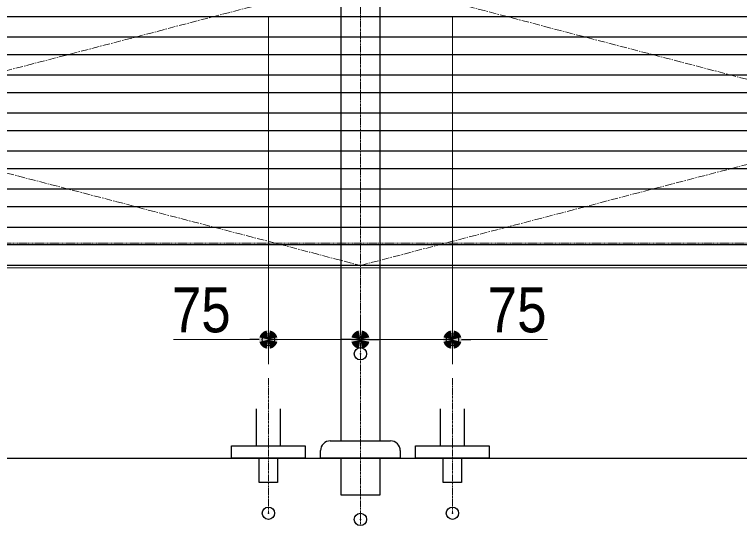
# Model space of a CAD drawing. Units: millimetres, scale not verified. Extents: x -6062 to 6062, y -3045 to 3045.
# Drawn here: x -2449 to -1858, y -2075 to -1658 of the extents above; entities that cross this region are included whole.
import ezdxf
from ezdxf.enums import TextEntityAlignment as Align

# ---------------------------------------------------------------- set-up
doc = ezdxf.new("R2010")
doc.units = ezdxf.units.MM
doc.header["$LTSCALE"] = 20
doc.header["$PDMODE"] = 32
doc.header["$PDSIZE"] = 10
for name, pattern in [('USER1', [1.11, 0.71, -0.4]), ('USER3', [2.91, 1.76, -0.4, 0.35, -0.4]), ('USER4', [9.172222, 5.997222, -1.058333, 1.058333, -1.058333]), ('USER5', [13.3, 8, -1.06, 1.06, -1.06, 1.06, -1.06])]:
    doc.linetypes.add(name, pattern=pattern)
for name, color, linetype, lineweight in [('0-2_0', 7, 'Continuous', 25), ('0-4_5ボウル・キャビネット', 7, 'Continuous', 15), ('0-5_2寸法-2', 7, 'Continuous', 15), ('0-8_4給排水', 7, 'Continuous', 30)]:
    doc.layers.add(name, color=color, linetype=linetype, lineweight=lineweight)
doc.layers.add('0-3_Defpoints', color=7, linetype='Continuous')
doc.styles.add('ＭＳ Ｐゴシック', font='')
doc.styles.get('ＭＳ Ｐゴシック').set_extended_font_data('MS PGothic')

# ---------------------------------------------------------------- blocks, each defined once
blk = doc.blocks.new('_Dot')
at = {"layer": '0-2_0'}
blk.add_line((-10, 0), (-20, 0), dxfattribs=at)
for points in [[(0, 0), (-6.37, 7.71), (-5.36, 8.44)], [(0, 0), (-5.36, 8.44), (-4.26, 9.05)], [(0, 0), (-4.26, 9.05), (-3.09, 9.51)], [(0, 0), (-3.09, 9.51), (-1.87, 9.82)], [(0, 0), (-1.87, 9.82), (-0.63, 9.98)], [(0, 0), (-0.63, 9.98), (0.63, 9.98)], [(0, 0), (0.63, 9.98), (1.87, 9.82)], [(0, 0), (1.87, 9.82), (3.09, 9.51)], [(0, 0), (3.09, 9.51), (4.26, 9.05)], [(0, 0), (4.26, 9.05), (5.36, 8.44)], [(0, 0), (5.36, 8.44), (6.37, 7.71)], [(0, 0), (-10, 0), (-9.92, 1.25)], [(0, 0), (-9.92, -1.25), (-10, 0)], [(0, 0), (-9.92, 1.25), (-9.69, 2.49)], [(0, 0), (-9.69, -2.49), (-9.92, -1.25)], [(0, 0), (-9.69, 2.49), (-9.3, 3.68)], [(0, 0), (-9.3, -3.68), (-9.69, -2.49)], [(0, 0), (-9.3, 3.68), (-8.76, 4.82)], [(0, 0), (-8.76, -4.82), (-9.3, -3.68)], [(0, 0), (-8.76, 4.82), (-8.09, 5.88)], [(0, 0), (-8.09, -5.88), (-8.76, -4.82)], [(0, 0), (-8.09, 5.88), (-7.29, 6.85)], [(0, 0), (-7.29, -6.85), (-8.09, -5.88)], [(0, 0), (-7.29, 6.85), (-6.37, 7.71)], [(0, 0), (-6.37, -7.71), (-7.29, -6.85)], [(0, 0), (-5.36, -8.44), (-6.37, -7.71)], [(0, 0), (-4.26, -9.05), (-5.36, -8.44)], [(0, 0), (-3.09, -9.51), (-4.26, -9.05)], [(0, 0), (-1.87, -9.82), (-3.09, -9.51)], [(0, 0), (-0.63, -9.98), (-1.87, -9.82)], [(0, 0), (0.63, -9.98), (-0.63, -9.98)], [(0, 0), (6.37, 7.71), (7.29, 6.85)], [(0, 0), (7.29, 6.85), (8.09, 5.88)], [(0, 0), (8.09, 5.88), (8.76, 4.82)], [(0, 0), (8.76, 4.82), (9.3, 3.68)], [(0, 0), (9.3, 3.68), (9.69, 2.49)], [(0, 0), (9.69, 2.49), (9.92, 1.25)], [(0, 0), (9.92, 1.25), (10, 0)], [(0, 0), (1.87, -9.82), (0.63, -9.98)], [(0, 0), (3.09, -9.51), (1.87, -9.82)], [(0, 0), (4.26, -9.05), (3.09, -9.51)], [(0, 0), (5.36, -8.44), (4.26, -9.05)], [(0, 0), (6.37, -7.71), (5.36, -8.44)], [(0, 0), (7.29, -6.85), (6.37, -7.71)], [(0, 0), (8.09, -5.88), (7.29, -6.85)], [(0, 0), (8.76, -4.82), (8.09, -5.88)], [(0, 0), (9.3, -3.68), (8.76, -4.82)], [(0, 0), (9.69, -2.49), (9.3, -3.68)], [(0, 0), (9.92, -1.25), (9.69, -2.49)], [(0, 0), (10, 0), (9.92, -1.25)]]:
    blk.add_solid(points, dxfattribs=at)
blk = doc.blocks.new('グループ-10')
at = {"layer": '0-8_4給排水', "linetype": 'USER3', "lineweight": 15}
blk.add_line((-7600, -20720), (-7600, -41500), dxfattribs=at)
at = {"layer": '0-8_4給排水'}
blk.add_line((-8250, -40306.7), (-8250, -40280), dxfattribs=at)
for points in [[(-7920, -32154.7), (-7920, -40120), (-7280, -40120), (-7280, -30280)], [(-8090, -40120), (-8087.5, -40120), (-7112.5, -40120), (-7110, -40120)], [(-6950, -40280), (-6950, -40306.7), (-6950, -40400), (-8250, -40400), (-8250, -40306.7)]]:
    blk.add_lwpolyline(points, dxfattribs=at)
blk.add_lwpolyline([(-7920, -40400), (-7920, -41000), (-7280, -41000), (-7280, -40400)], close=True, dxfattribs=at)
for centre, start, end in [((-8090, -40280), 90, 180), ((-7110, -40280), 0, 90)]:
    blk.add_arc(centre, 160, start, end, dxfattribs=at)
blk = doc.blocks.new('グループ-25')
at = {"layer": '0-8_4給排水', "linetype": 'USER3', "lineweight": 15}
for p, q in [((-9100, -39100), (-9100, -41300)), ((-6100, -39100), (-6100, -41300))]:
    blk.add_line(p, q, dxfattribs=at)
at = {"layer": '0-8_4給排水'}
for points in [[(-9300, -39600), (-9300, -40200), (-8900, -40200), (-8900, -39600)], [(-6300, -39600), (-6300, -40200), (-5900, -40200), (-5900, -39600)]]:
    blk.add_lwpolyline(points, dxfattribs=at)
for points in [[(-9700, -40200), (-8500, -40200), (-8500, -40400), (-9700, -40400)], [(-6700, -40200), (-5500, -40200), (-5500, -40400), (-6700, -40400)], [(-9250, -40400), (-8950, -40400), (-8950, -40800), (-9250, -40800)], [(-6250, -40400), (-5950, -40400), (-5950, -40800), (-6250, -40800)]]:
    blk.add_lwpolyline(points, close=True, dxfattribs=at)
blk = doc.blocks.new('グループ-29')
at = {"layer": '0-4_5ボウル・キャビネット', "lineweight": 30}
for points in [[(-16560, -33200), (1360, -33200), (1360, -33540), (-16560, -33540)], [(-16560, -33820), (1360, -33820), (1360, -34160), (-16560, -34160)], [(-16560, -34440), (1360, -34440), (1360, -34780), (-16560, -34780)], [(-16560, -35060), (1360, -35060), (1360, -35400), (-16560, -35400)], [(-16560, -35680), (1360, -35680), (1360, -36020), (-16560, -36020)], [(-16560, -36300), (1360, -36300), (1360, -36640), (-16560, -36640)], [(-16560, -36920), (1360, -36920), (1360, -37260), (-16560, -37260)]]:
    blk.add_lwpolyline(points, close=True, dxfattribs=at)
blk = doc.blocks.new('グループ-35')
at = {"layer": '0-4_5ボウル・キャビネット'}
blk.add_lwpolyline([(-16580, -27600), (1380, -27600), (1380, -37300), (-16580, -37300)], close=True, dxfattribs=at)
at = {"layer": '0-4_5ボウル・キャビネット', "linetype": 'USER1'}
blk.add_lwpolyline([(-16160, -27600), (960, -27600), (960, -36900), (-16160, -36900)], close=True, dxfattribs=at)
at = {"layer": '0-4_5ボウル・キャビネット', "linetype": 'USER4'}
blk.add_lwpolyline([(-7600, -37260), (1360, -34920), (-7600, -32580), (-16560, -34920)], close=True, dxfattribs=at)
at = {"layer": '0-4_5ボウル・キャビネット'}
blk.add_blockref('グループ-29', (0, 0), dxfattribs=at)
blk = doc.blocks.new('グループ-36')
at = {"layer": '0-4_5ボウル・キャビネット', "linetype": 'USER5'}
blk.add_line((2400, -36300), (-17600, -36300), dxfattribs=at)
at = {"layer": '0-4_5ボウル・キャビネット', "lineweight": 30}
blk.add_line((-17600, -40400), (2400, -40400), dxfattribs=at)
at = {"layer": '0-4_5ボウル・キャビネット'}
blk.add_blockref('グループ-35', (0, 0), dxfattribs=at)

msp = doc.modelspace()

# ---------------------------------------------------------------- linework, layer by layer
at = {"layer": '0-3_Defpoints'}
for p in [(-2242.5, -1923.51), (-2092.5, -1923.51), (-2167.5, -1935), (-2242.5, -2065), (-2092.5, -2065), (-2167.5, -2070), (-2167.5, -2070)]:
    msp.add_point(p, dxfattribs=at)
at = {"layer": '0-5_2寸法-2'}
for p, q in [((-2242.5, -1660), (-2242.5, -1943.51)), ((-2092.5, -1660), (-2092.5, -1943.51)), ((-2167.5, -1915), (-2167.5, -1903.51)), ((-2167.5, -1915), (-2167.5, -1903.51)), ((-2257.51, -1923.51), (-2319.95, -1923.51)), ((-2167.5, -1923.51), (-2242.5, -1923.51)), ((-2182.51, -1923.51), (-2197.51, -1923.51)), ((-2167.5, -1923.51), (-2092.5, -1923.51)), ((-2152.49, -1923.51), (-2137.49, -1923.51)), ((-2077.49, -1923.51), (-2015.05, -1923.51))]:
    msp.add_line(p, q, dxfattribs=at)

# ---------------------------------------------------------------- block references
at = {"layer": '0-4_5ボウル・キャビネット', "xscale": 0.05, "yscale": 0.05}
msp.add_blockref('グループ-36', (-1787.5, 0), dxfattribs=at)
at = {"layer": '0-5_2寸法-2', "xscale": 0.7503418, "yscale": 0.7503418}
for p in [(-2242.5, -1923.51), (-2167.5, -1923.51)]:
    msp.add_blockref('_Dot', p, dxfattribs=at)
at = {"layer": '0-5_2寸法-2', "xscale": 0.7503418, "yscale": 0.7503418, "rotation": 180}
for p in [(-2167.5, -1923.51), (-2092.5, -1923.51)]:
    msp.add_blockref('_Dot', p, dxfattribs=at)
at = {"layer": '0-8_4給排水', "xscale": 0.05, "yscale": 0.05}
for name in ['グループ-10', 'グループ-25']:
    msp.add_blockref(name, (-1787.5, 0), dxfattribs=at)

# ---------------------------------------------------------------- texts
at = {"layer": '0-5_2寸法-2', "style": 'ＭＳ Ｐゴシック', "width": 0.9}
for p in [(-2321.21, -1928.56), (-2063.75, -1928.56)]:
    msp.add_text('75', height=36.66, dxfattribs=at).set_placement(p, align=Align.BOTTOM_LEFT)

doc.saveas('drawing.dxf')
